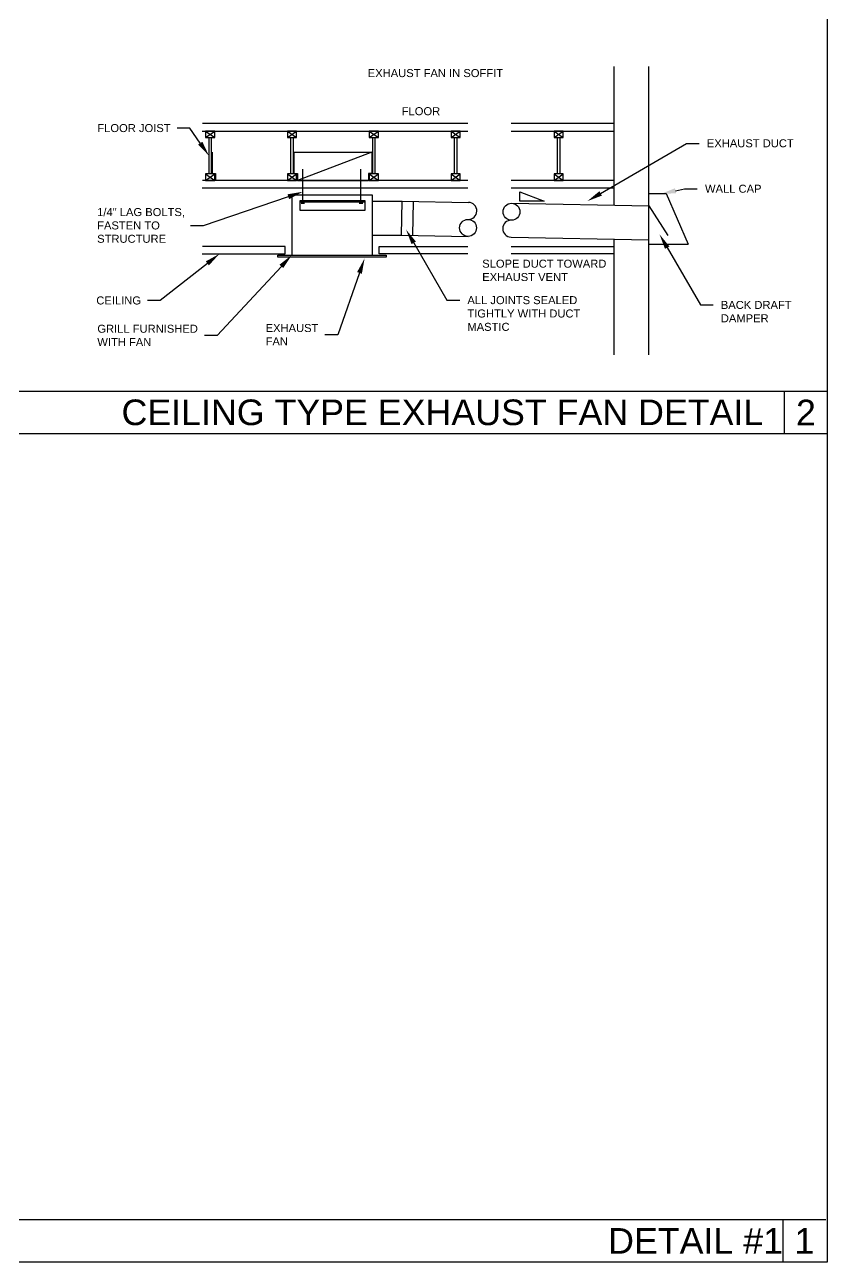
# Model space of a CAD drawing. Header units: inches. Extents: x -22 to 145, y -20 to 61.
# Drawn here: x 28.91 to 38.31, y 0 to 14.49 of the extents above; entities that cross this region are included whole.
import ezdxf
from ezdxf import colors
from ezdxf.entities.mleader import LeaderData, LeaderLine
from ezdxf.enums import TextEntityAlignment as Align
from ezdxf.math import Vec2, Vec3

# ---------------------------------------------------------------- set-up
doc = ezdxf.new("R2010")
doc.units = ezdxf.units.IN
doc.header["$MEASUREMENT"] = 0
for name, color, linetype in [('GEC_BORDER', 2, 'Continuous'), ('M-DET-MEDIUM', 3, 'Continuous'), ('M-DET-THIN', 9, 'Continuous'), ('M-DET-TXT', 2, 'Continuous')]:
    doc.layers.add(name, color=color, linetype=linetype)
doc.styles.get("Standard").update_dxf_attribs({"font": 'arial.ttf'})
doc.styles.add('TITLE1', font='arial.ttf')

msp = doc.modelspace()

# ---------------------------------------------------------------- linework, layer by layer
for p, q in [((33.32454, 12.02807), (33.33214, 12.42504)), ((33.45632, 12.02555), (33.46392, 12.42252))]:
    msp.add_line(p, q)
at = {"layer": 'GEC_BORDER', "color": 5}
for p, q in [((-0.00033, 10.20031), (38.3125, 10.20031)), ((37.8125, 9.70031), (37.8125, 10.20031)), ((37.8125, 9.70031), (37.8125, 10.20031)), ((38.3125, 9.70031), (0, 9.70031)), ((-0.01882, 0.50031), (38.29401, 0.50031)), ((37.79401, 0.00031), (37.79401, 0.50031)), ((37.79401, 0.00031), (37.79401, 0.50031))]:
    msp.add_line(p, q, dxfattribs=at)
msp.add_lwpolyline([(38.3125, 0), (0, 0), (0, 29), (38.3125, 29)], close=True, dxfattribs=at)
at = {"layer": 'M-DET-MEDIUM', "color": 3}
for p, q in [((32.1664, 12.39823), (32.1664, 12.8)), ((32.84681, 12.39823), (32.84681, 12.8)), ((36.22008, 12.51413), (36.4251, 12.51413)), ((36.4251, 12.51413), (36.68325, 11.92327)), ((32.18729, 12.39823), (32.1455, 12.39823)), ((32.86771, 12.39823), (32.82592, 12.39823)), ((32.98331, 12.42504), (33.33214, 12.42504)), ((33.33214, 12.42504), (34.10809, 12.41019)), ((34.61379, 12.40051), (36.22714, 12.36963)), ((32.98331, 12.02806), (33.32454, 12.02806)), ((33.32454, 12.02806), (34.10239, 12.01319)), ((34.60619, 12.00353), (36.21955, 11.97265)), ((34.60643, 11.8948), (35.81381, 11.8948)), ((36.22008, 11.92327), (36.68325, 11.92327)), ((35.81381, 11.80784), (34.60643, 11.80784))]:
    msp.add_line(p, q, dxfattribs=at)
for points in [[(32.03696, 11.79318), (32.98331, 11.79318), (32.98331, 12.49447), (32.03696, 12.49447)], [(31.87482, 11.79318), (33.14362, 11.79318), (33.14362, 11.76745), (31.87482, 11.76745)]]:
    msp.add_lwpolyline(points, close=True, dxfattribs=at)
for centre in [(34.61189, 12.30127), (34.10239, 12.11246)]:
    msp.add_circle(centre, 0.09926, dxfattribs=at)
for centre, start, end in [((34.10619, 12.31095), 268.903391, 88.903391), ((34.60809, 12.10278), 88.903391, 268.903391)]:
    msp.add_arc(centre, 0.09926, start, end, dxfattribs=at)
at = {"layer": 'M-DET-THIN'}
for p, q in [((35.81381, 12.37754), (35.81381, 14.00089)), ((36.22008, 10.62458), (36.22008, 14.00089)), ((34.10063, 13.33343), (30.98936, 13.33343)), ((35.81381, 13.33343), (34.60643, 13.33343)), ((30.98681, 13.24646), (34.10063, 13.24646)), ((31.02571, 13.24646), (31.13343, 13.16932)), ((31.02571, 13.16932), (31.13343, 13.24646)), ((31.98506, 13.24646), (32.09279, 13.16932)), ((31.98506, 13.16932), (32.09279, 13.24646)), ((32.94442, 13.24646), (33.05215, 13.16932)), ((32.94442, 13.16932), (33.05215, 13.24646)), ((33.90378, 13.24646), (34.0115, 13.16932)), ((33.90378, 13.16932), (34.0115, 13.24646)), ((34.60643, 13.24646), (35.81381, 13.24646)), ((35.1106, 13.24646), (35.21832, 13.16932)), ((35.1106, 13.16932), (35.21832, 13.24646)), ((32.06154, 12.99757), (32.97567, 12.99757)), ((32.97567, 12.99757), (32.10279, 12.66617)), ((34.10063, 12.66617), (30.98936, 12.66617)), ((31.02571, 12.74331), (31.13343, 12.66617)), ((31.02571, 12.66617), (31.13343, 12.74331)), ((31.98506, 12.74331), (32.09279, 12.66617)), ((31.98506, 12.66617), (32.09279, 12.74331)), ((32.10279, 12.66617), (32.93442, 12.66617)), ((32.94442, 12.74331), (33.05215, 12.66617)), ((32.94442, 12.66617), (33.05215, 12.74331)), ((33.90378, 12.74331), (34.0115, 12.66617)), ((33.90378, 12.66617), (34.0115, 12.74331)), ((35.81381, 12.66617), (34.60643, 12.66617)), ((35.1106, 12.74331), (35.21832, 12.66617)), ((35.1106, 12.66617), (35.21832, 12.74331)), ((30.98681, 12.5792), (34.10063, 12.5792)), ((34.60643, 12.5792), (35.81381, 12.5792)), ((32.13499, 12.41856), (32.89308, 12.41856)), ((36.22008, 12.36976), (36.44479, 12.02223)), ((31.95887, 11.8948), (30.98936, 11.8948)), ((31.95887, 11.80784), (31.95887, 11.8948)), ((33.05957, 11.80784), (33.05957, 11.8948)), ((33.05957, 11.8948), (34.10063, 11.8948)), ((35.81381, 10.62458), (35.81381, 11.98042)), ((30.98681, 11.80784), (31.95887, 11.80784)), ((34.10063, 11.80784), (33.05957, 11.80784))]:
    msp.add_line(p, q, dxfattribs=at)
for points in [[(31.02571, 13.16932), (31.13343, 13.16932), (31.13343, 13.24646), (31.02571, 13.24646)], [(31.98506, 13.16932), (32.09279, 13.16932), (32.09279, 13.24646), (31.98506, 13.24646)], [(32.94442, 13.16932), (33.05215, 13.16932), (33.05215, 13.24646), (32.94442, 13.24646)], [(33.90378, 13.16932), (34.0115, 13.16932), (34.0115, 13.24646), (33.90378, 13.24646)], [(35.1106, 13.16932), (35.21832, 13.16932), (35.21832, 13.24646), (35.1106, 13.24646)], [(31.06695, 13.16932), (31.09218, 13.16932), (31.09218, 12.74331), (31.06695, 12.74331)], [(32.02631, 13.16932), (32.05154, 13.16932), (32.05154, 12.74331), (32.02631, 12.74331)], [(32.98567, 13.16932), (33.0109, 13.16932), (33.0109, 12.74331), (32.98567, 12.74331)], [(33.94503, 13.16932), (33.97025, 13.16932), (33.97025, 12.74331), (33.94503, 12.74331)], [(35.15185, 13.16932), (35.17708, 13.16932), (35.17708, 12.74331), (35.15185, 12.74331)], [(31.02571, 12.66617), (31.13343, 12.66617), (31.13343, 12.74331), (31.02571, 12.74331)], [(31.98506, 12.66617), (32.09279, 12.66617), (32.09279, 12.74331), (31.98506, 12.74331)], [(32.94442, 12.66617), (33.05215, 12.66617), (33.05215, 12.74331), (32.94442, 12.74331)], [(33.90378, 12.66617), (34.0115, 12.66617), (34.0115, 12.74331), (33.90378, 12.74331)], [(35.1106, 12.66617), (35.21832, 12.66617), (35.21832, 12.74331), (35.1106, 12.74331)], [(32.13499, 12.43197), (32.89308, 12.43197), (32.89308, 12.3142), (32.13499, 12.3142)]]:
    msp.add_lwpolyline(points, close=True, dxfattribs=at)
for points in [[(31.10218, 12.99757), (31.10218, 12.7508), (31.14343, 12.7508), (31.14343, 12.66617)], [(32.06154, 12.99757), (32.06154, 12.7508), (32.10279, 12.7508), (32.10279, 12.66617)], [(32.97567, 12.99757), (32.97567, 12.7508), (32.93442, 12.7508), (32.93442, 12.66617)], [(34.99343, 12.42521), (34.71012, 12.42521), (34.71012, 12.53495), (34.99343, 12.42521)]]:
    msp.add_lwpolyline(points, dxfattribs=at)

# ---------------------------------------------------------------- texts
at = {"layer": 'GEC_BORDER', "style": 'TITLE1'}
for s, p in [('2', (38.0625, 9.95031)), ('2', (38.0625, 9.95031)), ('1', (38.04401, 0.25031)), ('1', (38.04401, 0.25031))]:
    msp.add_text(s, height=0.3, dxfattribs=at).set_placement(p, align=Align.MIDDLE_CENTER)
at = {"layer": 'GEC_BORDER', "insert": (37.79401, 0.25031), "char_height": 0.3, "width": 9.078125, "attachment_point": 6, "style": 'TITLE1'}
msp.add_mtext('DETAIL #1\\P', dxfattribs=at)
at = {"layer": 'M-DET-TXT', "char_height": 0.09375, "width": 5.0517974, "attachment_point": 1}
for s, insert in [(' EXHAUST FAN IN SOFFIT', (32.89071, 13.97161)), ('FLOOR', (33.3252, 13.52547))]:
    msp.add_mtext(s, dxfattribs=dict(at, insert=insert))
at = {"layer": 'M-DET-TXT', "insert": (34.26877, 11.73982), "char_height": 0.09375, "attachment_point": 1}
msp.add_mtext_dynamic_manual_height_columns('SLOPE DUCT TOWARD EXHAUST VENT', width=1.9242922, gutter_width=4.03757, heights=[0.88657], dxfattribs=at)
at = {"layer": 'M-DET-TXT', "insert": (37.5625, 9.95031), "char_height": 0.3, "width": 9.078125, "attachment_point": 6, "style": 'TITLE1'}
msp.add_mtext('CEILING TYPE EXHAUST FAN DETAIL', dxfattribs=at)

# ---------------------------------------------------------------- leaders
at = {"layer": 'M-DET-TXT'}
ml = msp.add_multileader_mtext('Standard', dxfattribs=at)
ml.set_content('FLOOR JOIST', color=256)
ml.set_leader_properties()
ml.build(insert=Vec2(0, 0))
ml.multileader.update_dxf_attribs({"text_right_attachment_type": 2, "dogleg_length": 0.14988, "arrow_head_size": 0.18})
ctx = ml.context
ctx.base_point, ctx.char_height, ctx.arrow_head_size, ctx.landing_gap_size, ctx.plane_origin = Vec3(29.66817, 13.28019), 0.09375, 0.18, 0.09, Vec3(29.53019, 14.29496)
ctx.right_attachment = 2
notes = []
notes.append((ctx, [(1, (1, 1, 0), (30.84333, 13.27936), (-1, 0), 0.14988, [(0, [(31.06695, 12.95632)], 0, [])])]))
ctx.mtext.insert, ctx.mtext.width, ctx.mtext.flow_direction = Vec3(29.75817, 13.32787), 0.9723833, 5
ml = msp.add_multileader_mtext('Standard', dxfattribs=at)
ml.set_content('EXHAUST DUCT', color=256)
ml.set_leader_properties()
ml.build(insert=Vec2(0, 0))
ml.multileader.update_dxf_attribs({"text_right_attachment_type": 2, "dogleg_length": 0.14988, "arrow_head_size": 0.18})
ctx = ml.context
ctx.base_point, ctx.char_height, ctx.arrow_head_size, ctx.landing_gap_size, ctx.plane_origin = Vec3(36.811, 13.10203), 0.09375, 0.18, 0.09, Vec3(36.22948, 13.99391)
ctx.right_attachment = 2
notes.append((ctx, [(1, (1, 1, 0), (36.66112, 13.10203), (1, 0), 0.14988, [(0, [(35.50114, 12.42512)], 0, [])])]))
ctx.mtext.insert, ctx.mtext.width, ctx.mtext.defined_height, ctx.mtext.flow_direction = Vec3(36.901, 13.14971), 1.1100104, 0.20356, 5
ml = msp.add_multileader_mtext('Standard', dxfattribs=at)
ml.set_content('WALL CAP', color=256)
ml.set_leader_properties()
ml.build(insert=Vec2(0, 0))
ml.multileader.update_dxf_attribs({"text_right_attachment_type": 2, "dogleg_length": 0.14988, "arrow_head_size": 0.18})
ctx = ml.context
ctx.base_point, ctx.char_height, ctx.arrow_head_size, ctx.landing_gap_size, ctx.plane_origin = Vec3(36.78963, 12.56976), 0.09375, 0.18, 0.09, Vec3(36.20812, 13.41041)
ctx.right_attachment = 2
notes.append((ctx, [(1, (1, 1, 0), (36.63975, 12.56976), (1, 0), 0.14988, [(0, [(36.35854, 12.50847)], 0, [])])]))
ctx.mtext.insert, ctx.mtext.width, ctx.mtext.flow_direction = Vec3(36.87963, 12.61744), 0.9863253, 5
ml = msp.add_multileader_mtext('Standard', dxfattribs=at)
ml.set_content('\\A1;{\\H1x;1/4"} LAG BOLTS, FASTEN TO STRUCTURE', color=256)
ml.set_leader_properties()
ml.build(insert=Vec2(0, 0))
ml.multileader.update_dxf_attribs({"text_right_attachment_type": 2, "dogleg_length": 0.14988, "arrow_head_size": 0.18})
ctx = ml.context
ctx.base_point, ctx.char_height, ctx.arrow_head_size, ctx.landing_gap_size, ctx.plane_origin = Vec3(29.66603, 12.29643), 0.09375, 0.18, 0.09, Vec3(29.68234, 13.85343)
ctx.right_attachment = 2
notes.append((ctx, [(1, (1, 1, 0), (30.99921, 12.13772), (-1, 0), 0.14988, [(0, [(32.1664, 12.53497)], 0, [])])]))
ctx.mtext.insert, ctx.mtext.width, ctx.mtext.defined_height, ctx.mtext.flow_direction = Vec3(29.75603, 12.34411), 1.1635182, 0.29253, 5
ml = msp.add_multileader_mtext('Standard', dxfattribs=at)
ml.set_content('ALL JOINTS SEALED TIGHTLY WITH DUCT MASTIC', color=256)
ml.set_leader_properties()
ml.build(insert=Vec2(0, 0))
ml.multileader.update_dxf_attribs({"text_right_attachment_type": 2, "dogleg_length": 0.14988, "arrow_head_size": 0.18})
ctx = ml.context
ctx.base_point, ctx.char_height, ctx.arrow_head_size, ctx.landing_gap_size, ctx.plane_origin = Vec3(34.00476, 11.26515), 0.09375, 0.18, 0.09, Vec3(33.42325, 11.87876)
ctx.right_attachment = 2
notes.append((ctx, [(1, (1, 1, 0), (33.85488, 11.26515), (1, 0), 0.14988, [(0, [(33.3761, 12.09193)], 0, [])])]))
ctx.mtext.insert, ctx.mtext.width, ctx.mtext.flow_direction = Vec3(34.09476, 11.31282), 1.3686449, 5
ml = msp.add_multileader_mtext('Standard', dxfattribs=at)
ml.set_content('BACK DRAFT DAMPER', color=256)
ml.set_leader_properties()
ml.build(insert=Vec2(0, 0))
ml.multileader.update_dxf_attribs({"text_right_attachment_type": 2, "dogleg_length": 0.14988, "arrow_head_size": 0.18})
ctx = ml.context
ctx.base_point, ctx.char_height, ctx.arrow_head_size, ctx.landing_gap_size, ctx.plane_origin = Vec3(36.97521, 11.2098), 0.09375, 0.18, 0.09, Vec3(36.3937, 11.82341)
ctx.right_attachment = 2
notes.append((ctx, [(1, (1, 1, 0), (36.82533, 11.2098), (1, 0), 0.14988, [(0, [(36.34654, 12.03657)], 0, [])])]))
ctx.mtext.insert, ctx.mtext.width, ctx.mtext.flow_direction = Vec3(37.06521, 11.25667), 0.9863253, 5
ml = msp.add_multileader_mtext('Standard', dxfattribs=at)
ml.set_content('CEILING', color=256)
ml.set_leader_properties()
ml.build(insert=Vec2(0, 0))
ml.multileader.update_dxf_attribs({"text_right_attachment_type": 2, "dogleg_length": 0.14988, "arrow_head_size": 0.18})
ctx = ml.context
ctx.base_point, ctx.char_height, ctx.arrow_head_size, ctx.landing_gap_size, ctx.plane_origin = Vec3(29.65604, 11.26156), 0.09375, 0.18, 0.09, Vec3(29.34712, 12.53238)
ctx.right_attachment = 2
notes.append((ctx, [(1, (1, 1, 0), (30.49522, 11.26077), (-1, 0), 0.14988, [(0, [(31.18865, 11.80784)], 0, [])])]))
ctx.mtext.insert, ctx.mtext.width, ctx.mtext.defined_height, ctx.mtext.flow_direction = Vec3(29.74604, 11.30924), 1.1635182, 0.29253, 5
ml = msp.add_multileader_mtext('Standard', dxfattribs=at)
ml.set_content('GRILL FURNISHED WITH FAN', color=256)
ml.set_leader_properties()
ml.build(insert=Vec2(0, 0))
ml.multileader.update_dxf_attribs({"text_right_attachment_type": 2, "dogleg_length": 0.14988, "arrow_head_size": 0.18})
ctx = ml.context
ctx.base_point, ctx.char_height, ctx.arrow_head_size, ctx.landing_gap_size, ctx.plane_origin = Vec3(29.66796, 10.93113), 0.09375, 0.18, 0.09, Vec3(29.34712, 11.88678)
ctx.right_attachment = 2
notes.append((ctx, [(1, (1, 1, 0), (31.16281, 10.85221), (-1, 0), 0.14988, [(0, [(32.03696, 11.79318)], 0, [])])]))
ctx.mtext.insert, ctx.mtext.width, ctx.mtext.defined_height, ctx.mtext.flow_direction = Vec3(29.75796, 10.97804), 1.2549685, 0.1667, 5
ml = msp.add_multileader_mtext('Standard', dxfattribs=at)
ml.set_content('EXHAUST FAN', color=256)
ml.set_leader_properties()
ml.build(insert=Vec2(0, 0))
ml.multileader.update_dxf_attribs({"text_right_attachment_type": 2, "dogleg_length": 0.14988, "arrow_head_size": 0.18})
ctx = ml.context
ctx.base_point, ctx.char_height, ctx.arrow_head_size, ctx.landing_gap_size, ctx.plane_origin = Vec3(31.64008, 10.93952), 0.09375, 0.18, 0.09, Vec3(31.02758, 11.76933)
ctx.right_attachment = 2
notes.append((ctx, [(1, (1, 1, 0), (32.57556, 10.86059), (-1, 0), 0.14988, [(0, [(32.89019, 11.75461)], 0, [])])]))
ctx.mtext.insert, ctx.mtext.width, ctx.mtext.defined_height, ctx.mtext.flow_direction = Vec3(31.73008, 10.98639), 0.8321458, 0.29253, 5
for ctx, leaders in notes:
    for number, flags, end, landing, length, lines in leaders:
        leader = LeaderData()
        leader.index, (leader.has_last_leader_line, leader.has_dogleg_vector, leader.attachment_direction) = number, flags
        leader.last_leader_point, leader.dogleg_vector, leader.dogleg_length = Vec3(end), Vec3(landing), length
        for number, points, colour, breaks in lines:
            line = LeaderLine()
            line.index, line.vertices, line.color, line.breaks = number, Vec3.list(points), colors.encode_raw_color(colour), breaks
            leader.lines.append(line)
        ctx.leaders.append(leader)

doc.saveas('drawing.dxf')
